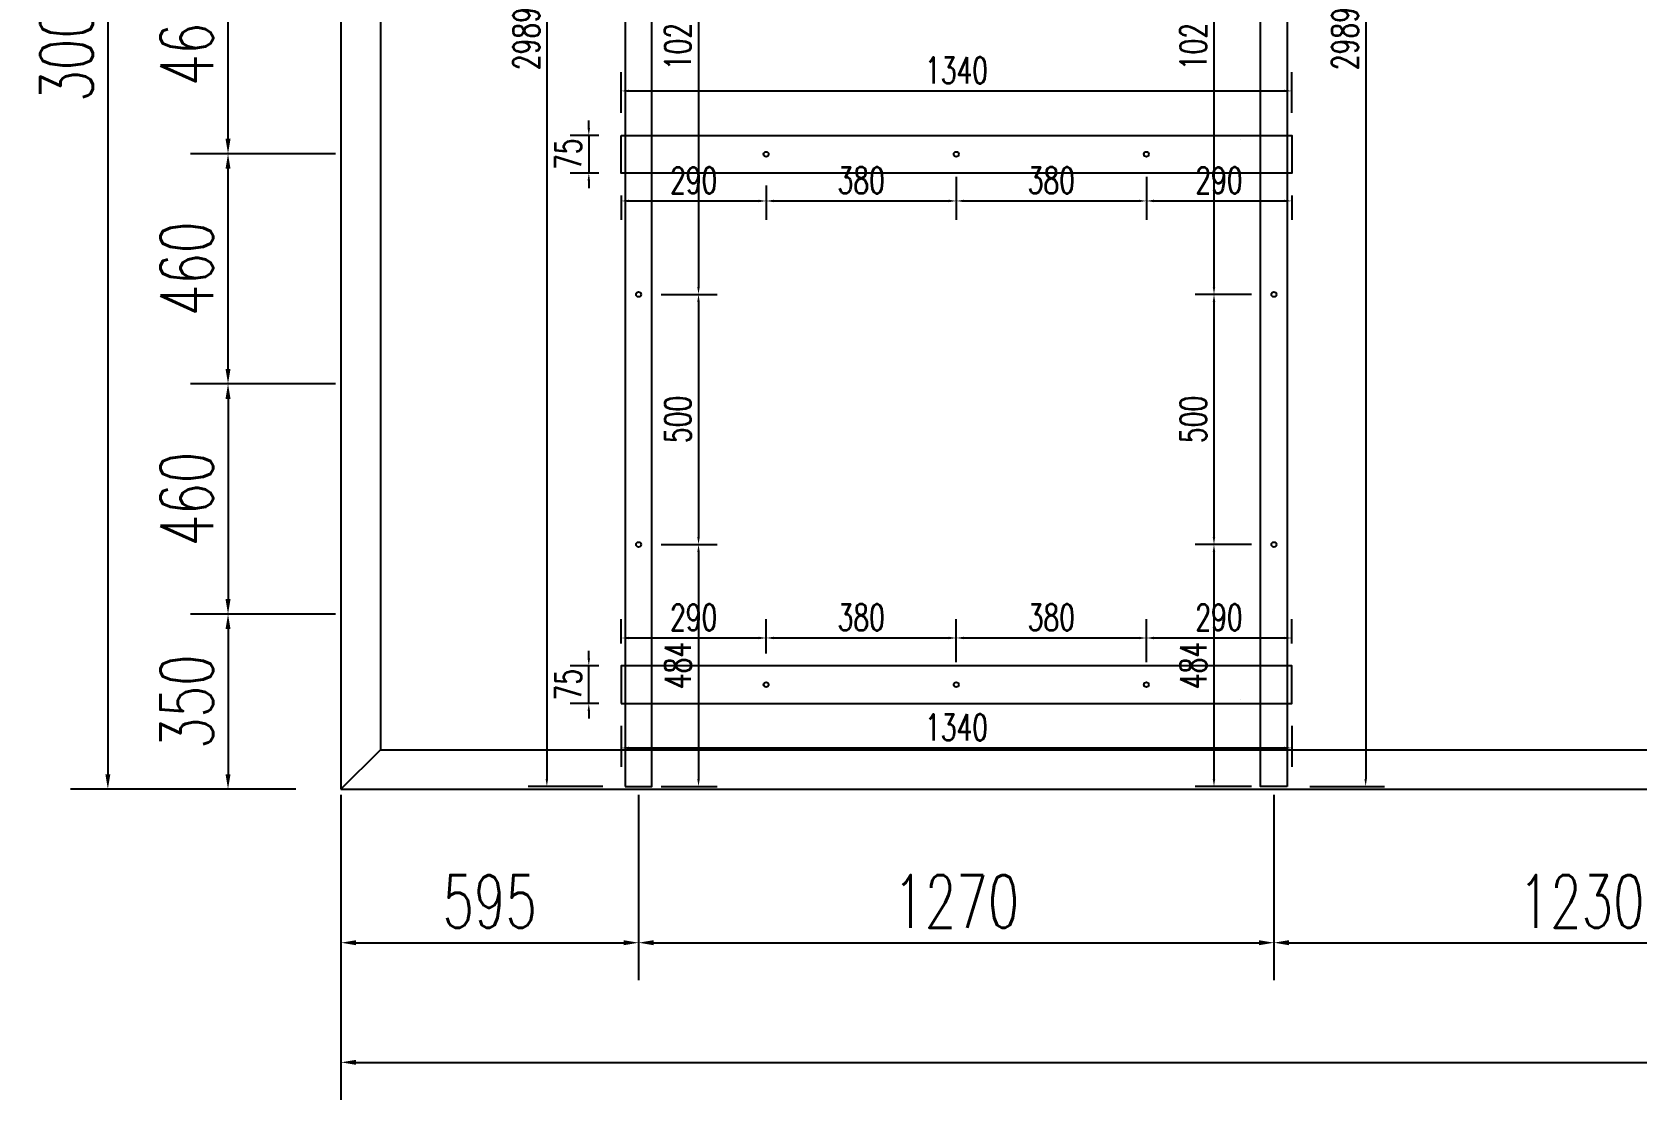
# Model space of a CAD drawing. Header units: millimetres. Extents: x 20612 to 158249, y -13511 to 156976.
# Drawn here: x 30836 to 34044, y 4858 to 6992 of the extents above; entities that cross this region are included whole.
import ezdxf

# ---------------------------------------------------------------- set-up
doc = ezdxf.new("R2010")
doc.units = ezdxf.units.MM
doc.header["$LTSCALE"] = 10
doc.layers.add('W-bridge approach引桥', color=4, linetype='Continuous')
doc.layers.add('W-STEEL_FRAME钢架', color=3, linetype='Continuous')
doc.styles.add('STANDARD_T3', font='simplex.shx', dxfattribs={"width": 0.7, "bigfont": 'hztxt.shx'})
doc.dimstyles.new('W&&15', dxfattribs={"dimtxt": 52.5, "dimasz": 15, "dimexe": 37.5, "dimexo": 45, "dimgap": 15, "dimtad": 1, "dimdec": 0, "dimzin": 0, "dimdsep": 46, "dimtxsty": 'STANDARD_T3', "dimcen": 0.09, "dimclrd": 1, "dimclre": 1, "dimclrt": 7, "dimazin": 2, "dimtfac": 1, "dimtdec": 0, "dimtix": 1, "dimtmove": 2, "dimatfit": 3, "dimfxl": 100, "dimtolj": 1, "dimtzin": 0, "dimarcsym": 0})
doc.dimstyles.new('W&&30', dxfattribs={"dimtxt": 105, "dimasz": 30, "dimexe": 75, "dimexo": 90, "dimgap": 30, "dimtad": 1, "dimdec": 0, "dimzin": 0, "dimdsep": 46, "dimtxsty": 'STANDARD_T3', "dimcen": 0.09, "dimclrd": 1, "dimclre": 1, "dimclrt": 7, "dimazin": 2, "dimtfac": 1, "dimtdec": 0, "dimtix": 1, "dimtmove": 2, "dimatfit": 3, "dimfxl": 100, "dimtolj": 1, "dimtzin": 0, "dimarcsym": 0})

# ---------------------------------------------------------------- blocks, each defined once
blk = doc.blocks.new('*D373')
at = {"layer": 'Defpoints', "color": 0, "transparency": 16777216}
for p in [(32013.6, 5649.9), (33353.6, 5649.9), (33353.6, 5560.9)]:
    blk.add_point(p, dxfattribs=at)
at = {"layer": 'W-bridge approach引桥', "color": 1, "lineweight": -2, "transparency": 16777216}
for p, q in [((32013.6, 5604.9), (32013.6, 5523.4)), ((33353.6, 5604.9), (33353.6, 5523.4)), ((32028.6, 5560.9), (33338.6, 5560.9))]:
    blk.add_line(p, q, dxfattribs=at)
at = {"layer": 'W-bridge approach引桥', "color": 1, "transparency": 16777216}
for points in [[(32028.6, 5563.4), (32028.6, 5558.4), (32013.6, 5560.9)], [(33338.6, 5563.4), (33338.6, 5558.4), (33353.6, 5560.9)]]:
    blk.add_solid(points, dxfattribs=at)
at = {"layer": 'W-bridge approach引桥', "color": 7, "transparency": 16777216, "insert": (32683.6, 5602.1), "char_height": 52.5, "attachment_point": 5, "style": 'STANDARD_T3'}
blk.add_mtext('\\A1;1340', dxfattribs=at)
blk = doc.blocks.new('*D374')
at = {"layer": 'Defpoints', "color": 0, "transparency": 16777216}
for p in [(32303.1, 5780.7), (32013.6, 5724.9), (32303.1, 5704.9)]:
    blk.add_point(p, dxfattribs=at)
at = {"layer": 'W-bridge approach引桥', "color": 1, "lineweight": -2, "transparency": 16777216}
for p, q in [((32013.6, 5769.9), (32013.6, 5818.2)), ((32303.1, 5749.9), (32303.1, 5818.2)), ((32028.6, 5780.7), (32288.1, 5780.7))]:
    blk.add_line(p, q, dxfattribs=at)
at = {"layer": 'W-bridge approach引桥', "color": 1, "transparency": 16777216}
for points in [[(32028.6, 5783.2), (32028.6, 5778.2), (32013.6, 5780.7)], [(32288.1, 5783.2), (32288.1, 5778.2), (32303.1, 5780.7)]]:
    blk.add_solid(points, dxfattribs=at)
at = {"layer": 'W-bridge approach引桥', "color": 7, "transparency": 16777216, "insert": (32158.3, 5822), "char_height": 52.5, "attachment_point": 5, "style": 'STANDARD_T3'}
blk.add_mtext('\\A1;290', dxfattribs=at)
blk = doc.blocks.new('*D375')
at = {"layer": 'Defpoints', "color": 0, "transparency": 16777216}
for p in [(32683.1, 5780.7), (32303.1, 5704.9), (32683.1, 5687.4)]:
    blk.add_point(p, dxfattribs=at)
at = {"layer": 'W-bridge approach引桥', "color": 1, "lineweight": -2, "transparency": 16777216}
for p, q in [((32303.1, 5749.9), (32303.1, 5818.2)), ((32683.1, 5732.4), (32683.1, 5818.2)), ((32318.1, 5780.7), (32668.1, 5780.7))]:
    blk.add_line(p, q, dxfattribs=at)
at = {"layer": 'W-bridge approach引桥', "color": 1, "transparency": 16777216}
for points in [[(32318.1, 5783.2), (32318.1, 5778.2), (32303.1, 5780.7)], [(32668.1, 5783.2), (32668.1, 5778.2), (32683.1, 5780.7)]]:
    blk.add_solid(points, dxfattribs=at)
at = {"layer": 'W-bridge approach引桥', "color": 7, "transparency": 16777216, "insert": (32493.1, 5822), "char_height": 52.5, "attachment_point": 5, "style": 'STANDARD_T3'}
blk.add_mtext('\\A1;380', dxfattribs=at)
blk = doc.blocks.new('*D376')
at = {"layer": 'Defpoints', "color": 0, "transparency": 16777216}
for p in [(33063.1, 5780.7), (32683.1, 5687.4), (33063.1, 5687.4)]:
    blk.add_point(p, dxfattribs=at)
at = {"layer": 'W-bridge approach引桥', "color": 1, "lineweight": -2, "transparency": 16777216}
for p, q in [((32683.1, 5732.4), (32683.1, 5818.2)), ((33063.1, 5732.4), (33063.1, 5818.2)), ((32698.1, 5780.7), (33048.1, 5780.7))]:
    blk.add_line(p, q, dxfattribs=at)
at = {"layer": 'W-bridge approach引桥', "color": 1, "transparency": 16777216}
for points in [[(32698.1, 5783.2), (32698.1, 5778.2), (32683.1, 5780.7)], [(33048.1, 5783.2), (33048.1, 5778.2), (33063.1, 5780.7)]]:
    blk.add_solid(points, dxfattribs=at)
at = {"layer": 'W-bridge approach引桥', "color": 7, "transparency": 16777216, "insert": (32873.1, 5822), "char_height": 52.5, "attachment_point": 5, "style": 'STANDARD_T3'}
blk.add_mtext('\\A1;380', dxfattribs=at)
blk = doc.blocks.new('*D377')
at = {"layer": 'Defpoints', "color": 0, "transparency": 16777216}
for p in [(33353.6, 5780.7), (33353.6, 5724.9), (33063.1, 5687.4)]:
    blk.add_point(p, dxfattribs=at)
at = {"layer": 'W-bridge approach引桥', "color": 1, "lineweight": -2, "transparency": 16777216}
for p, q in [((33063.1, 5732.4), (33063.1, 5818.2)), ((33353.6, 5769.9), (33353.6, 5818.2)), ((33078.1, 5780.7), (33338.6, 5780.7))]:
    blk.add_line(p, q, dxfattribs=at)
at = {"layer": 'W-bridge approach引桥', "color": 1, "transparency": 16777216}
for points in [[(33078.1, 5783.2), (33078.1, 5778.2), (33063.1, 5780.7)], [(33338.6, 5783.2), (33338.6, 5778.2), (33353.6, 5780.7)]]:
    blk.add_solid(points, dxfattribs=at)
at = {"layer": 'W-bridge approach引桥', "color": 7, "transparency": 16777216, "insert": (33208.3, 5822), "char_height": 52.5, "attachment_point": 5, "style": 'STANDARD_T3'}
blk.add_mtext('\\A1;290', dxfattribs=at)
blk = doc.blocks.new('*D372')
at = {"layer": 'Defpoints', "color": 0, "transparency": 16777216}
for p in [(31948.6, 5724.9), (32013.6, 5724.9), (32013.6, 5649.9)]:
    blk.add_point(p, dxfattribs=at)
at = {"layer": 'W-bridge approach引桥', "color": 1, "lineweight": -2, "transparency": 16777216}
for p, q in [((31948.6, 5739.9), (31948.6, 5754.9)), ((31968.6, 5724.9), (31911.1, 5724.9)), ((31948.6, 5649.9), (31948.6, 5724.9)), ((31968.6, 5649.9), (31911.1, 5649.9)), ((31948.6, 5634.9), (31948.6, 5619.9))]:
    blk.add_line(p, q, dxfattribs=at)
at = {"layer": 'W-bridge approach引桥', "color": 1, "transparency": 16777216}
for points in [[(31946.1, 5739.9), (31951.1, 5739.9), (31948.6, 5724.9)], [(31946.1, 5634.9), (31951.1, 5634.9), (31948.6, 5649.9)]]:
    blk.add_solid(points, dxfattribs=at)
at = {"layer": 'W-bridge approach引桥', "color": 7, "transparency": 16777216, "insert": (31907.4, 5687.4), "char_height": 52.5, "attachment_point": 5, "rotation": 90, "style": 'STANDARD_T3'}
blk.add_mtext('\\A1;75', dxfattribs=at)
blk = doc.blocks.new('*D378')
at = {"layer": 'Defpoints', "color": 0, "transparency": 16777216}
for p in [(32021.6, 8472.9), (31864.7, 5483.9), (32021.6, 5483.9)]:
    blk.add_point(p, dxfattribs=at)
at = {"layer": 'W-bridge approach引桥', "color": 1, "lineweight": -2, "transparency": 16777216}
for p, q in [((31976.6, 8472.9), (31827.2, 8472.9)), ((31864.7, 8457.9), (31864.7, 5498.9)), ((31976.6, 5483.9), (31827.2, 5483.9))]:
    blk.add_line(p, q, dxfattribs=at)
at = {"layer": 'W-bridge approach引桥', "color": 1, "transparency": 16777216}
for points in [[(31862.2, 8457.9), (31867.2, 8457.9), (31864.7, 8472.9)], [(31862.2, 5498.9), (31867.2, 5498.9), (31864.7, 5483.9)]]:
    blk.add_solid(points, dxfattribs=at)
at = {"layer": 'W-bridge approach引桥', "color": 7, "transparency": 16777216, "insert": (31823.5, 6978.4), "char_height": 52.5, "attachment_point": 5, "rotation": 90, "style": 'STANDARD_T3'}
blk.add_mtext('\\A1;2989', dxfattribs=at)
blk = doc.blocks.new('*D381')
at = {"layer": 'Defpoints', "color": 0, "transparency": 16777216}
for p in [(32048.1, 7489.4), (32048.1, 6467.4), (32167.9, 6467.4)]:
    blk.add_point(p, dxfattribs=at)
at = {"layer": 'W-bridge approach引桥', "color": 1, "lineweight": -2, "transparency": 16777216}
for p, q in [((32093.1, 7489.4), (32205.4, 7489.4)), ((32167.9, 7474.4), (32167.9, 6482.4)), ((32093.1, 6467.4), (32205.4, 6467.4))]:
    blk.add_line(p, q, dxfattribs=at)
at = {"layer": 'W-bridge approach引桥', "color": 1, "transparency": 16777216}
for points in [[(32165.4, 7474.4), (32170.4, 7474.4), (32167.9, 7489.4)], [(32165.4, 6482.4), (32170.4, 6482.4), (32167.9, 6467.4)]]:
    blk.add_solid(points, dxfattribs=at)
at = {"layer": 'W-bridge approach引桥', "color": 7, "transparency": 16777216, "insert": (32126.6, 6978.4), "char_height": 52.5, "attachment_point": 5, "rotation": 90, "style": 'STANDARD_T3'}
blk.add_mtext('\\A1;1022', dxfattribs=at)
blk = doc.blocks.new('*D382')
at = {"layer": 'Defpoints', "color": 0, "transparency": 16777216}
for p in [(32048.1, 6467.4), (32048.1, 5967.4), (32167.9, 5967.4)]:
    blk.add_point(p, dxfattribs=at)
at = {"layer": 'W-bridge approach引桥', "color": 1, "lineweight": -2, "transparency": 16777216}
for p, q in [((32093.1, 6467.4), (32205.4, 6467.4)), ((32167.9, 6452.4), (32167.9, 5982.4)), ((32093.1, 5967.4), (32205.4, 5967.4))]:
    blk.add_line(p, q, dxfattribs=at)
at = {"layer": 'W-bridge approach引桥', "color": 1, "transparency": 16777216}
for points in [[(32165.4, 6452.4), (32170.4, 6452.4), (32167.9, 6467.4)], [(32165.4, 5982.4), (32170.4, 5982.4), (32167.9, 5967.4)]]:
    blk.add_solid(points, dxfattribs=at)
at = {"layer": 'W-bridge approach引桥', "color": 7, "transparency": 16777216, "insert": (32126.6, 6217.4), "char_height": 52.5, "attachment_point": 5, "rotation": 90, "style": 'STANDARD_T3'}
blk.add_mtext('\\A1;500', dxfattribs=at)
blk = doc.blocks.new('*D383')
at = {"layer": 'Defpoints', "color": 0, "transparency": 16777216}
for p in [(32048.1, 5967.4), (32048.1, 5483.9), (32167.9, 5483.9)]:
    blk.add_point(p, dxfattribs=at)
at = {"layer": 'W-bridge approach引桥', "color": 1, "lineweight": -2, "transparency": 16777216}
for p, q in [((32093.1, 5967.4), (32205.4, 5967.4)), ((32167.9, 5952.4), (32167.9, 5498.9)), ((32093.1, 5483.9), (32205.4, 5483.9))]:
    blk.add_line(p, q, dxfattribs=at)
at = {"layer": 'W-bridge approach引桥', "color": 1, "transparency": 16777216}
for points in [[(32165.4, 5952.4), (32170.4, 5952.4), (32167.9, 5967.4)], [(32165.4, 5498.9), (32170.4, 5498.9), (32167.9, 5483.9)]]:
    blk.add_solid(points, dxfattribs=at)
at = {"layer": 'W-bridge approach引桥', "color": 7, "transparency": 16777216, "insert": (32126.6, 5725.7), "char_height": 52.5, "attachment_point": 5, "rotation": 90, "style": 'STANDARD_T3'}
blk.add_mtext('\\A1;484', dxfattribs=at)
blk = doc.blocks.new('*D412')
at = {"color": 1, "lineweight": -2, "transparency": 16777216}
for p, q in [((31453.1, 5467.4), (31453.1, 5096.7)), ((32048.1, 5467.4), (32048.1, 5096.7)), ((31483.1, 5171.7), (32018.1, 5171.7))]:
    blk.add_line(p, q, dxfattribs=at)
at = {"color": 1, "transparency": 16777216}
for points in [[(31483.1, 5176.7), (31483.1, 5166.7), (31453.1, 5171.7)], [(32018.1, 5176.7), (32018.1, 5166.7), (32048.1, 5171.7)]]:
    blk.add_solid(points, dxfattribs=at)
at = {"layer": 'Defpoints', "color": 0, "transparency": 16777216}
for p in [(31453.1, 5557.4), (32048.1, 5557.4), (32048.1, 5171.7)]:
    blk.add_point(p, dxfattribs=at)
at = {"color": 7, "transparency": 16777216, "insert": (31750.6, 5254.2), "char_height": 105, "attachment_point": 5, "style": 'STANDARD_T3'}
blk.add_mtext('\\A1;595', dxfattribs=at)
blk = doc.blocks.new('*D397')
at = {"color": 1, "lineweight": -2, "transparency": 16777216}
for p, q in [((32048.1, 5467.4), (32048.1, 5096.7)), ((33318.1, 5467.4), (33318.1, 5096.7)), ((32078.1, 5171.7), (33288.1, 5171.7))]:
    blk.add_line(p, q, dxfattribs=at)
at = {"color": 1, "transparency": 16777216}
for points in [[(32078.1, 5176.7), (32078.1, 5166.7), (32048.1, 5171.7)], [(33288.1, 5176.7), (33288.1, 5166.7), (33318.1, 5171.7)]]:
    blk.add_solid(points, dxfattribs=at)
at = {"layer": 'Defpoints', "color": 0, "transparency": 16777216}
for p in [(32048.1, 5557.4), (33318.1, 5557.4), (33318.1, 5171.7)]:
    blk.add_point(p, dxfattribs=at)
at = {"color": 7, "transparency": 16777216, "insert": (32683.1, 5254.2), "char_height": 105, "attachment_point": 5, "style": 'STANDARD_T3'}
blk.add_mtext('\\A1;1270', dxfattribs=at)
blk = doc.blocks.new('*D398')
at = {"color": 1, "lineweight": -2, "transparency": 16777216}
for p, q in [((33318.1, 5467.4), (33318.1, 5096.7)), ((34548.1, 5467.4), (34548.1, 5096.7)), ((33348.1, 5171.7), (34518.1, 5171.7))]:
    blk.add_line(p, q, dxfattribs=at)
at = {"color": 1, "transparency": 16777216}
for points in [[(33348.1, 5176.7), (33348.1, 5166.7), (33318.1, 5171.7)], [(34518.1, 5176.7), (34518.1, 5166.7), (34548.1, 5171.7)]]:
    blk.add_solid(points, dxfattribs=at)
at = {"layer": 'Defpoints', "color": 0, "transparency": 16777216}
for p in [(33318.1, 5557.4), (34548.1, 5557.4), (34548.1, 5171.7)]:
    blk.add_point(p, dxfattribs=at)
at = {"color": 7, "transparency": 16777216, "insert": (33933.1, 5254.2), "char_height": 105, "attachment_point": 5, "style": 'STANDARD_T3'}
blk.add_mtext('\\A1;1230', dxfattribs=at)
blk = doc.blocks.new('*D413')
at = {"color": 1, "lineweight": -2, "transparency": 16777216}
for p, q in [((31363.1, 8478.4), (30912.2, 8478.4)), ((30987.2, 8448.4), (30987.2, 5508.4)), ((31363.1, 5478.4), (30912.2, 5478.4))]:
    blk.add_line(p, q, dxfattribs=at)
at = {"color": 1, "transparency": 16777216}
for points in [[(30982.2, 8448.4), (30992.2, 8448.4), (30987.2, 8478.4)], [(30982.2, 5508.4), (30992.2, 5508.4), (30987.2, 5478.4)]]:
    blk.add_solid(points, dxfattribs=at)
at = {"layer": 'Defpoints', "color": 0, "transparency": 16777216}
for p in [(31453.1, 8478.4), (30987.2, 5478.4), (31453.1, 5478.4)]:
    blk.add_point(p, dxfattribs=at)
at = {"color": 7, "transparency": 16777216, "insert": (30904.7, 6978.4), "char_height": 105, "attachment_point": 5, "rotation": 90, "style": 'STANDARD_T3'}
blk.add_mtext('\\A1;3000', dxfattribs=at)
blk = doc.blocks.new('*D404')
at = {"color": 1, "lineweight": -2, "transparency": 16777216}
for p, q in [((31442.1, 6748.4), (31152.4, 6748.4)), ((31227.4, 6318.4), (31227.4, 6718.4)), ((31442.1, 6288.4), (31152.4, 6288.4))]:
    blk.add_line(p, q, dxfattribs=at)
at = {"color": 1, "transparency": 16777216}
for points in [[(31222.4, 6718.4), (31232.4, 6718.4), (31227.4, 6748.4)], [(31222.4, 6318.4), (31232.4, 6318.4), (31227.4, 6288.4)]]:
    blk.add_solid(points, dxfattribs=at)
at = {"layer": 'Defpoints', "color": 0, "transparency": 16777216}
for p in [(31227.4, 6748.4), (31532.1, 6748.4), (31532.1, 6288.4)]:
    blk.add_point(p, dxfattribs=at)
at = {"color": 7, "transparency": 16777216, "insert": (31144.9, 6518.4), "char_height": 105, "attachment_point": 5, "rotation": 90, "style": 'STANDARD_T3'}
blk.add_mtext('\\A1;460', dxfattribs=at)
blk = doc.blocks.new('*D405')
at = {"color": 1, "lineweight": -2, "transparency": 16777216}
for p, q in [((31442.1, 7208.4), (31152.4, 7208.4)), ((31227.4, 6778.4), (31227.4, 7178.4)), ((31442.1, 6748.4), (31152.4, 6748.4))]:
    blk.add_line(p, q, dxfattribs=at)
at = {"color": 1, "transparency": 16777216}
for points in [[(31222.4, 7178.4), (31232.4, 7178.4), (31227.4, 7208.4)], [(31222.4, 6778.4), (31232.4, 6778.4), (31227.4, 6748.4)]]:
    blk.add_solid(points, dxfattribs=at)
at = {"layer": 'Defpoints', "color": 0, "transparency": 16777216}
for p in [(31227.4, 7208.4), (31532.1, 7208.4), (31532.1, 6748.4)]:
    blk.add_point(p, dxfattribs=at)
at = {"color": 7, "transparency": 16777216, "insert": (31144.9, 6978.4), "char_height": 105, "attachment_point": 5, "rotation": 90, "style": 'STANDARD_T3'}
blk.add_mtext('\\A1;460', dxfattribs=at)
blk = doc.blocks.new('*D408')
at = {"color": 1, "lineweight": -2, "transparency": 16777216}
for p, q in [((31442.1, 5828.4), (31152.4, 5828.4)), ((31227.4, 5798.4), (31227.4, 5508.4)), ((31363.1, 5478.4), (31152.4, 5478.4))]:
    blk.add_line(p, q, dxfattribs=at)
at = {"color": 1, "transparency": 16777216}
for points in [[(31222.4, 5798.4), (31232.4, 5798.4), (31227.4, 5828.4)], [(31222.4, 5508.4), (31232.4, 5508.4), (31227.4, 5478.4)]]:
    blk.add_solid(points, dxfattribs=at)
at = {"layer": 'Defpoints', "color": 0, "transparency": 16777216}
for p in [(31532.1, 5828.4), (31227.4, 5478.4), (31453.1, 5478.4)]:
    blk.add_point(p, dxfattribs=at)
at = {"color": 7, "transparency": 16777216, "insert": (31144.9, 5653.4), "char_height": 105, "attachment_point": 5, "rotation": 90, "style": 'STANDARD_T3'}
blk.add_mtext('\\A1;350', dxfattribs=at)
blk = doc.blocks.new('*D409')
at = {"color": 1, "lineweight": -2, "transparency": 16777216}
for p, q in [((31442.1, 6288.4), (31152.4, 6288.4)), ((31227.4, 6258.4), (31227.4, 5858.4)), ((31442.1, 5828.4), (31152.4, 5828.4))]:
    blk.add_line(p, q, dxfattribs=at)
at = {"color": 1, "transparency": 16777216}
for points in [[(31222.4, 6258.4), (31232.4, 6258.4), (31227.4, 6288.4)], [(31222.4, 5858.4), (31232.4, 5858.4), (31227.4, 5828.4)]]:
    blk.add_solid(points, dxfattribs=at)
at = {"layer": 'Defpoints', "color": 0, "transparency": 16777216}
for p in [(31532.1, 6288.4), (31227.4, 5828.4), (31532.1, 5828.4)]:
    blk.add_point(p, dxfattribs=at)
at = {"color": 7, "transparency": 16777216, "insert": (31144.9, 6058.4), "char_height": 105, "attachment_point": 5, "rotation": 90, "style": 'STANDARD_T3'}
blk.add_mtext('\\A1;460', dxfattribs=at)
blk = doc.blocks.new('*D415')
at = {"color": 1, "lineweight": -2, "transparency": 16777216}
for p, q in [((31453.1, 5388.4), (31453.1, 4857.6)), ((41433.1, 5388.4), (41433.1, 4857.6)), ((31483.1, 4932.6), (41403.1, 4932.6))]:
    blk.add_line(p, q, dxfattribs=at)
at = {"color": 1, "transparency": 16777216}
for points in [[(31483.1, 4937.6), (31483.1, 4927.6), (31453.1, 4932.6)], [(41403.1, 4937.6), (41403.1, 4927.6), (41433.1, 4932.6)]]:
    blk.add_solid(points, dxfattribs=at)
at = {"layer": 'Defpoints', "color": 0, "transparency": 16777216}
for p in [(31453.1, 5478.4), (41433.1, 5478.4), (41433.1, 4932.6)]:
    blk.add_point(p, dxfattribs=at)
at = {"color": 7, "transparency": 16777216, "insert": (36443.1, 5015.1), "char_height": 105, "attachment_point": 5, "style": 'STANDARD_T3'}
blk.add_mtext('\\A1;9980', dxfattribs=at)
blk = doc.blocks.new('*D420')
at = {"layer": 'Defpoints', "color": 0, "transparency": 16777216}
for p in [(33344.6, 8472.9), (33344.6, 5483.9), (33501.5, 5483.9)]:
    blk.add_point(p, dxfattribs=at)
at = {"layer": 'W-bridge approach引桥', "color": 1, "lineweight": -2, "transparency": 16777216}
for p, q in [((33389.6, 8472.9), (33539, 8472.9)), ((33501.5, 8457.9), (33501.5, 5498.9)), ((33389.6, 5483.9), (33539, 5483.9))]:
    blk.add_line(p, q, dxfattribs=at)
at = {"layer": 'W-bridge approach引桥', "color": 1, "transparency": 16777216}
for points in [[(33499, 8457.9), (33504, 8457.9), (33501.5, 8472.9)], [(33499, 5498.9), (33504, 5498.9), (33501.5, 5483.9)]]:
    blk.add_solid(points, dxfattribs=at)
at = {"layer": 'W-bridge approach引桥', "color": 7, "transparency": 16777216, "insert": (33460.2, 6978.4), "char_height": 52.5, "attachment_point": 5, "rotation": 90, "style": 'STANDARD_T3'}
blk.add_mtext('\\A1;2989', dxfattribs=at)
blk = doc.blocks.new('*D423')
at = {"layer": 'Defpoints', "color": 0, "transparency": 16777216}
for p in [(33318.1, 7489.4), (33198.3, 6467.4), (33318.1, 6467.4)]:
    blk.add_point(p, dxfattribs=at)
at = {"layer": 'W-bridge approach引桥', "color": 1, "lineweight": -2, "transparency": 16777216}
for p, q in [((33273.1, 7489.4), (33160.8, 7489.4)), ((33198.3, 7474.4), (33198.3, 6482.4)), ((33273.1, 6467.4), (33160.8, 6467.4))]:
    blk.add_line(p, q, dxfattribs=at)
at = {"layer": 'W-bridge approach引桥', "color": 1, "transparency": 16777216}
for points in [[(33195.8, 7474.4), (33200.8, 7474.4), (33198.3, 7489.4)], [(33195.8, 6482.4), (33200.8, 6482.4), (33198.3, 6467.4)]]:
    blk.add_solid(points, dxfattribs=at)
at = {"layer": 'W-bridge approach引桥', "color": 7, "transparency": 16777216, "insert": (33157.1, 6978.4), "char_height": 52.5, "attachment_point": 5, "rotation": 90, "style": 'STANDARD_T3'}
blk.add_mtext('\\A1;1022', dxfattribs=at)
blk = doc.blocks.new('*D424')
at = {"layer": 'Defpoints', "color": 0, "transparency": 16777216}
for p in [(33318.1, 6467.4), (33198.3, 5967.4), (33318.1, 5967.4)]:
    blk.add_point(p, dxfattribs=at)
at = {"layer": 'W-bridge approach引桥', "color": 1, "lineweight": -2, "transparency": 16777216}
for p, q in [((33273.1, 6467.4), (33160.8, 6467.4)), ((33198.3, 6452.4), (33198.3, 5982.4)), ((33273.1, 5967.4), (33160.8, 5967.4))]:
    blk.add_line(p, q, dxfattribs=at)
at = {"layer": 'W-bridge approach引桥', "color": 1, "transparency": 16777216}
for points in [[(33195.8, 6452.4), (33200.8, 6452.4), (33198.3, 6467.4)], [(33195.8, 5982.4), (33200.8, 5982.4), (33198.3, 5967.4)]]:
    blk.add_solid(points, dxfattribs=at)
at = {"layer": 'W-bridge approach引桥', "color": 7, "transparency": 16777216, "insert": (33157.1, 6217.4), "char_height": 52.5, "attachment_point": 5, "rotation": 90, "style": 'STANDARD_T3'}
blk.add_mtext('\\A1;500', dxfattribs=at)
blk = doc.blocks.new('*D425')
at = {"layer": 'Defpoints', "color": 0, "transparency": 16777216}
for p in [(33318.1, 5967.4), (33198.3, 5483.9), (33318.1, 5483.9)]:
    blk.add_point(p, dxfattribs=at)
at = {"layer": 'W-bridge approach引桥', "color": 1, "lineweight": -2, "transparency": 16777216}
for p, q in [((33273.1, 5967.4), (33160.8, 5967.4)), ((33198.3, 5952.4), (33198.3, 5498.9)), ((33273.1, 5483.9), (33160.8, 5483.9))]:
    blk.add_line(p, q, dxfattribs=at)
at = {"layer": 'W-bridge approach引桥', "color": 1, "transparency": 16777216}
for points in [[(33195.8, 5952.4), (33200.8, 5952.4), (33198.3, 5967.4)], [(33195.8, 5498.9), (33200.8, 5498.9), (33198.3, 5483.9)]]:
    blk.add_solid(points, dxfattribs=at)
at = {"layer": 'W-bridge approach引桥', "color": 7, "transparency": 16777216, "insert": (33157.1, 5725.7), "char_height": 52.5, "attachment_point": 5, "rotation": 90, "style": 'STANDARD_T3'}
blk.add_mtext('\\A1;484', dxfattribs=at)
blk = doc.blocks.new('*D428')
at = {"layer": 'Defpoints', "color": 0, "transparency": 16777216}
for p in [(33353.6, 6874), (32013.6, 6784.9), (33353.6, 6784.9)]:
    blk.add_point(p, dxfattribs=at)
at = {"layer": 'W-bridge approach引桥', "color": 1, "lineweight": -2, "transparency": 16777216}
for p, q in [((32013.6, 6829.9), (32013.6, 6911.5)), ((33353.6, 6829.9), (33353.6, 6911.5)), ((32028.6, 6874), (33338.6, 6874))]:
    blk.add_line(p, q, dxfattribs=at)
at = {"layer": 'W-bridge approach引桥', "color": 1, "transparency": 16777216}
for points in [[(32028.6, 6876.5), (32028.6, 6871.5), (32013.6, 6874)], [(33338.6, 6876.5), (33338.6, 6871.5), (33353.6, 6874)]]:
    blk.add_solid(points, dxfattribs=at)
at = {"layer": 'W-bridge approach引桥', "color": 7, "transparency": 16777216, "insert": (32683.6, 6915.2), "char_height": 52.5, "attachment_point": 5, "style": 'STANDARD_T3'}
blk.add_mtext('\\A1;1340', dxfattribs=at)
blk = doc.blocks.new('*D429')
at = {"layer": 'Defpoints', "color": 0, "transparency": 16777216}
for p in [(32013.6, 6709.9), (32303.1, 6729.9), (32303.1, 6654.1)]:
    blk.add_point(p, dxfattribs=at)
at = {"layer": 'W-bridge approach引桥', "color": 1, "lineweight": -2, "transparency": 16777216}
for p, q in [((32303.1, 6684.9), (32303.1, 6616.6)), ((32013.6, 6664.9), (32013.6, 6616.6)), ((32028.6, 6654.1), (32288.1, 6654.1))]:
    blk.add_line(p, q, dxfattribs=at)
at = {"layer": 'W-bridge approach引桥', "color": 1, "transparency": 16777216}
for points in [[(32028.6, 6656.6), (32028.6, 6651.6), (32013.6, 6654.1)], [(32288.1, 6656.6), (32288.1, 6651.6), (32303.1, 6654.1)]]:
    blk.add_solid(points, dxfattribs=at)
at = {"layer": 'W-bridge approach引桥', "color": 7, "transparency": 16777216, "insert": (32158.3, 6695.4), "char_height": 52.5, "attachment_point": 5, "style": 'STANDARD_T3'}
blk.add_mtext('\\A1;290', dxfattribs=at)
blk = doc.blocks.new('*D430')
at = {"layer": 'Defpoints', "color": 0, "transparency": 16777216}
for p in [(32683.1, 6747.4), (32303.1, 6729.9), (32683.1, 6654.1)]:
    blk.add_point(p, dxfattribs=at)
at = {"layer": 'W-bridge approach引桥', "color": 1, "lineweight": -2, "transparency": 16777216}
for p, q in [((32303.1, 6684.9), (32303.1, 6616.6)), ((32683.1, 6702.4), (32683.1, 6616.6)), ((32318.1, 6654.1), (32668.1, 6654.1))]:
    blk.add_line(p, q, dxfattribs=at)
at = {"layer": 'W-bridge approach引桥', "color": 1, "transparency": 16777216}
for points in [[(32318.1, 6656.6), (32318.1, 6651.6), (32303.1, 6654.1)], [(32668.1, 6656.6), (32668.1, 6651.6), (32683.1, 6654.1)]]:
    blk.add_solid(points, dxfattribs=at)
at = {"layer": 'W-bridge approach引桥', "color": 7, "transparency": 16777216, "insert": (32493.1, 6695.4), "char_height": 52.5, "attachment_point": 5, "style": 'STANDARD_T3'}
blk.add_mtext('\\A1;380', dxfattribs=at)
blk = doc.blocks.new('*D431')
at = {"layer": 'Defpoints', "color": 0, "transparency": 16777216}
for p in [(32683.1, 6747.4), (33063.1, 6747.4), (33063.1, 6654.1)]:
    blk.add_point(p, dxfattribs=at)
at = {"layer": 'W-bridge approach引桥', "color": 1, "lineweight": -2, "transparency": 16777216}
for p, q in [((32683.1, 6702.4), (32683.1, 6616.6)), ((33063.1, 6702.4), (33063.1, 6616.6)), ((32698.1, 6654.1), (33048.1, 6654.1))]:
    blk.add_line(p, q, dxfattribs=at)
at = {"layer": 'W-bridge approach引桥', "color": 1, "transparency": 16777216}
for points in [[(32698.1, 6656.6), (32698.1, 6651.6), (32683.1, 6654.1)], [(33048.1, 6656.6), (33048.1, 6651.6), (33063.1, 6654.1)]]:
    blk.add_solid(points, dxfattribs=at)
at = {"layer": 'W-bridge approach引桥', "color": 7, "transparency": 16777216, "insert": (32873.1, 6695.4), "char_height": 52.5, "attachment_point": 5, "style": 'STANDARD_T3'}
blk.add_mtext('\\A1;380', dxfattribs=at)
blk = doc.blocks.new('*D432')
at = {"layer": 'Defpoints', "color": 0, "transparency": 16777216}
for p in [(33063.1, 6747.4), (33353.6, 6709.9), (33353.6, 6654.1)]:
    blk.add_point(p, dxfattribs=at)
at = {"layer": 'W-bridge approach引桥', "color": 1, "lineweight": -2, "transparency": 16777216}
for p, q in [((33063.1, 6702.4), (33063.1, 6616.6)), ((33078.1, 6654.1), (33338.6, 6654.1)), ((33353.6, 6664.9), (33353.6, 6616.6))]:
    blk.add_line(p, q, dxfattribs=at)
at = {"layer": 'W-bridge approach引桥', "color": 1, "transparency": 16777216}
for points in [[(33078.1, 6656.6), (33078.1, 6651.6), (33063.1, 6654.1)], [(33338.6, 6656.6), (33338.6, 6651.6), (33353.6, 6654.1)]]:
    blk.add_solid(points, dxfattribs=at)
at = {"layer": 'W-bridge approach引桥', "color": 7, "transparency": 16777216, "insert": (33208.3, 6695.4), "char_height": 52.5, "attachment_point": 5, "style": 'STANDARD_T3'}
blk.add_mtext('\\A1;290', dxfattribs=at)
blk = doc.blocks.new('*D427')
at = {"layer": 'Defpoints', "color": 0, "transparency": 16777216}
for p in [(32013.6, 6784.9), (31948.6, 6709.9), (32013.6, 6709.9)]:
    blk.add_point(p, dxfattribs=at)
at = {"layer": 'W-bridge approach引桥', "color": 1, "lineweight": -2, "transparency": 16777216}
for p, q in [((31948.6, 6799.9), (31948.6, 6814.9)), ((31968.6, 6784.9), (31911.1, 6784.9)), ((31948.6, 6784.9), (31948.6, 6709.9)), ((31968.6, 6709.9), (31911.1, 6709.9)), ((31948.6, 6694.9), (31948.6, 6679.9))]:
    blk.add_line(p, q, dxfattribs=at)
at = {"layer": 'W-bridge approach引桥', "color": 1, "transparency": 16777216}
for points in [[(31946.1, 6799.9), (31951.1, 6799.9), (31948.6, 6784.9)], [(31946.1, 6694.9), (31951.1, 6694.9), (31948.6, 6709.9)]]:
    blk.add_solid(points, dxfattribs=at)
at = {"layer": 'W-bridge approach引桥', "color": 7, "transparency": 16777216, "insert": (31907.4, 6747.4), "char_height": 52.5, "attachment_point": 5, "rotation": 90, "style": 'STANDARD_T3'}
blk.add_mtext('\\A1;75', dxfattribs=at)

msp = doc.modelspace()

# ---------------------------------------------------------------- linework, layer by layer
at = {"layer": 'W-bridge approach引桥'}
for centre in [(32303.1, 6747.4), (32683.1, 6747.4), (33063.1, 6747.4), (32048.1, 6467.4), (33318.1, 6467.4), (32048.1, 5967.4), (33318.1, 5967.4), (32303.1, 5687.4), (32683.1, 5687.4), (33063.1, 5687.4)]:
    msp.add_circle(centre, 5, dxfattribs=at)
at = {"layer": 'W-STEEL_FRAME钢架', "color": 2}
for p, q in [((33252.2, 6777.4), (33252.2, 6777.4)), ((33252.2, 5657.4), (33252.2, 5657.4))]:
    msp.add_line(p, q, dxfattribs=at)
at = {"layer": 'W-STEEL_FRAME钢架'}
msp.add_line((31453.1, 5478.4), (31532.1, 5557.4), dxfattribs=at)
for points in [[(31453.1, 5478.4), (41433.1, 5478.4), (41433.1, 8478.4), (31453.1, 8478.4)], [(32021.6, 5483.9), (32074.6, 5483.9), (32074.6, 8472.9), (32021.6, 8472.9)], [(33344.6, 5483.9), (33291.6, 5483.9), (33291.6, 8472.9), (33344.6, 8472.9)], [(31532.1, 5557.4), (41354.1, 5557.4), (41354.1, 8399.4), (31532.1, 8399.4)]]:
    msp.add_lwpolyline(points, close=True, dxfattribs=at)
at = {"layer": 'W-STEEL_FRAME钢架', "color": 2}
for points in [[(32013.6, 6784.9), (33353.6, 6784.9), (33353.6, 6709.9), (32013.6, 6709.9)], [(32013.6, 5649.9), (33353.6, 5649.9), (33353.6, 5724.9), (32013.6, 5724.9)]]:
    msp.add_lwpolyline(points, close=True, dxfattribs=at)

# ---------------------------------------------------------------- dimensions: what is measured, and where the dimension line sits
for base, p1, p2, picture, middle in [((30987.2, 5478.4), (31453.1, 8478.4), (31453.1, 5478.4), '*D413', (30904.7, 6978.4)), ((31227.4, 7208.4), (31532.1, 6748.4), (31532.1, 7208.4), '*D405', (31144.9, 6978.4)), ((31227.4, 6748.4), (31532.1, 6288.4), (31532.1, 6748.4), '*D404', (31144.9, 6518.4)), ((31227.4, 5828.4), (31532.1, 6288.4), (31532.1, 5828.4), '*D409', (31144.9, 6058.4)), ((31227.4, 5478.4), (31532.1, 5828.4), (31453.1, 5478.4), '*D408', (31144.9, 5653.4))]:
    dim = msp.add_linear_dim(base=base, p1=p1, p2=p2, angle=90, dimstyle='W&&30')
    dim.commit()
    dim.dimension.update_dxf_attribs({"geometry": picture, "text_midpoint": middle})
for base, p1, p2, picture, middle in [((32048.1, 5171.7), (31453.1, 5557.4), (32048.1, 5557.4), '*D412', (31750.6, 5254.2)), ((33318.1, 5171.7), (32048.1, 5557.4), (33318.1, 5557.4), '*D397', (32683.1, 5254.2)), ((34548.1, 5171.7), (33318.1, 5557.4), (34548.1, 5557.4), '*D398', (33933.1, 5254.2)), ((41433.1, 4932.6), (31453.1, 5478.4), (41433.1, 5478.4), '*D415', (36443.1, 5015.1))]:
    dim = msp.add_linear_dim(base=base, p1=p1, p2=p2, dimstyle='W&&30')
    dim.commit()
    dim.dimension.update_dxf_attribs({"geometry": picture, "text_midpoint": middle})
at = {"layer": 'W-bridge approach引桥'}
for base, p1, p2, angle, picture, middle in [((31864.7, 5483.9), (32021.6, 8472.9), (32021.6, 5483.9), 270, '*D378', (31823.5, 6978.4)), ((33501.5, 5483.9), (33344.6, 8472.9), (33344.6, 5483.9), 270, '*D420', (33460.2, 6978.4)), ((32167.9, 6467.4), (32048.1, 7489.4), (32048.1, 6467.4), 270, '*D381', (32126.6, 6978.4)), ((33198.3, 6467.4), (33318.1, 7489.4), (33318.1, 6467.4), 270, '*D423', (33157.1, 6978.4)), ((31948.6, 6709.9), (32013.6, 6784.9), (32013.6, 6709.9), 270, '*D427', (31907.4, 6747.4)), ((32167.9, 5967.4), (32048.1, 6467.4), (32048.1, 5967.4), 270, '*D382', (32126.6, 6217.4)), ((33198.3, 5967.4), (33318.1, 6467.4), (33318.1, 5967.4), 270, '*D424', (33157.1, 6217.4)), ((32167.867183, 5483.9341493), (32048.0990525, 5967.4341493), (32048.0990525, 5483.9341493), 270, '*D383', (32126.617183, 5725.6841493)), ((33198.330922, 5483.9341493), (33318.0990525, 5967.4341493), (33318.0990525, 5483.9341493), 270, '*D425', (33157.080922, 5725.6841493)), ((31948.6, 5724.9), (32013.6, 5649.9), (32013.6, 5724.9), 90, '*D372', (31907.4, 5687.4))]:
    dim = msp.add_linear_dim(base=base, p1=p1, p2=p2, angle=angle, dimstyle='W&&15', dxfattribs=at)
    dim.commit()
    dim.dimension.update_dxf_attribs({"geometry": picture, "text_midpoint": middle})
for base, p1, p2, picture, middle in [((33353.6, 6874), (32013.6, 6784.9), (33353.6, 6784.9), '*D428', (32683.6, 6915.2)), ((32683.1, 6654.1), (32303.1, 6729.9), (32683.1, 6747.4), '*D430', (32493.1, 6695.4)), ((33063.1, 6654.1), (32683.1, 6747.4), (33063.1, 6747.4), '*D431', (32873.1, 6695.4)), ((32303.0990525, 6654.1382933), (32013.5990525, 6709.9341493), (32303.0990525, 6729.9341493), '*D429', (32158.3490525, 6695.3882933)), ((32303.0990525, 5780.7300053), (32013.5990525, 5724.9341493), (32303.0990525, 5704.9341493), '*D374', (32158.3490525, 5821.9800053)), ((32683.1, 5780.7), (32303.1, 5704.9), (32683.1, 5687.4), '*D375', (32493.1, 5822)), ((33063.1, 5780.7), (32683.1, 5687.4), (33063.1, 5687.4), '*D376', (32873.1, 5822)), ((33353.6, 5560.9), (32013.6, 5649.9), (33353.6, 5649.9), '*D373', (32683.6, 5602.1))]:
    dim = msp.add_linear_dim(base=base, p1=p1, p2=p2, dimstyle='W&&15', dxfattribs=at)
    dim.commit()
    dim.dimension.update_dxf_attribs({"geometry": picture, "text_midpoint": middle})
for base, p1, p2, picture, middle in [((33353.6, 6654.1), (33063.1, 6747.4), (33353.6, 6709.9), '*D432', (33208.3, 6695.4)), ((33353.6, 5780.7), (33063.1, 5687.4), (33353.6, 5724.9), '*D377', (33208.3, 5822))]:
    dim = msp.add_linear_dim(base=base, p1=p1, p2=p2, text='290', dimstyle='W&&15', dxfattribs=at)
    dim.commit()
    dim.dimension.update_dxf_attribs({"geometry": picture, "text_midpoint": middle})

doc.saveas('drawing.dxf')
